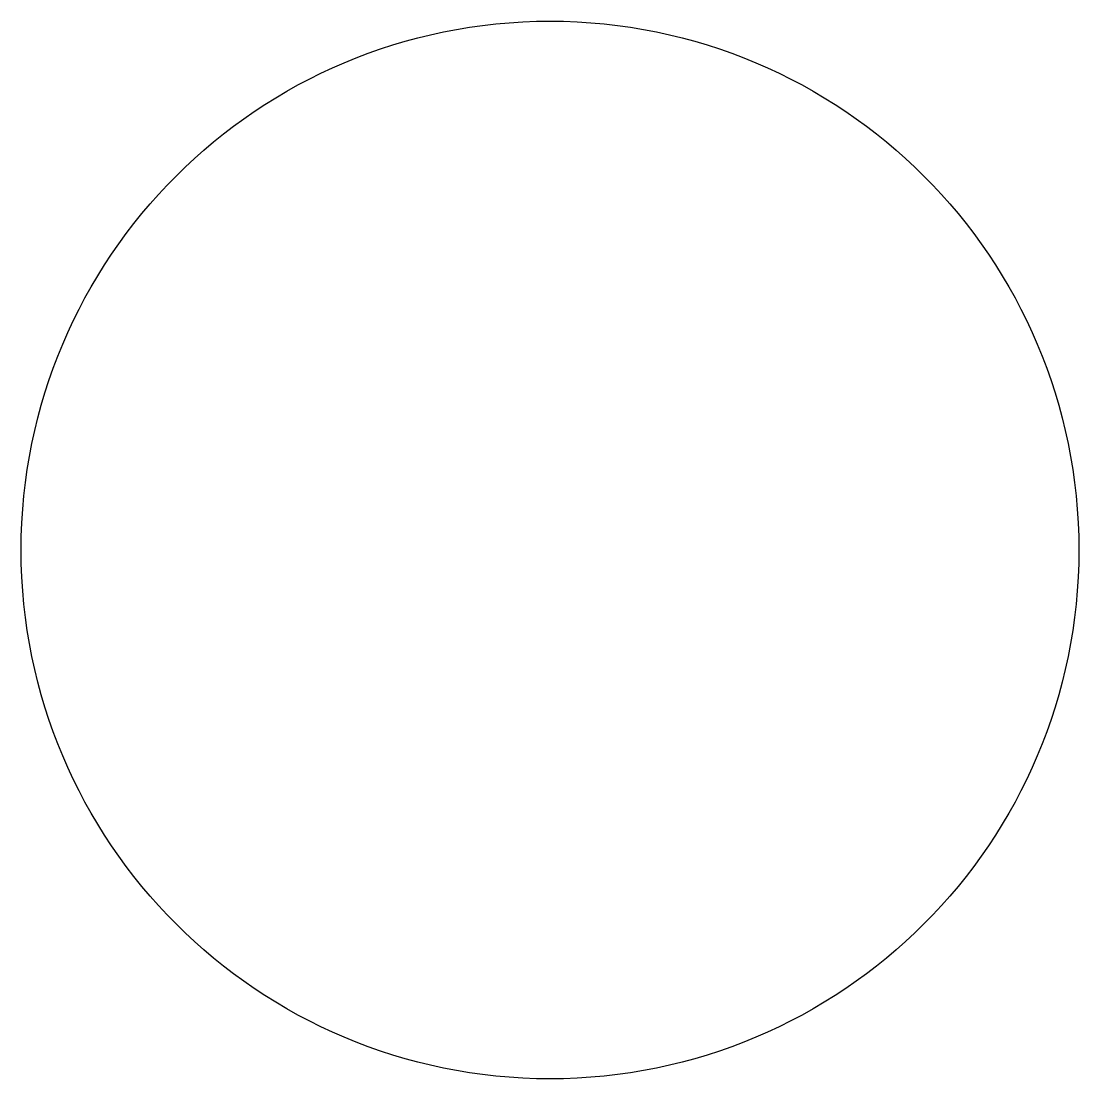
# Model space of a CAD drawing. Extents: x -100 to 300, y -200 to 200.
import ezdxf

# ---------------------------------------------------------------- set-up
doc = ezdxf.new("R2010")
doc.units = 0
doc.layers.get('0').update_dxf_attribs({"linetype": 'CONTINUOUS'})

msp = doc.modelspace()

# ---------------------------------------------------------------- linework, layer by layer
msp.add_circle((100, 0), 200)

doc.saveas('drawing.dxf')
